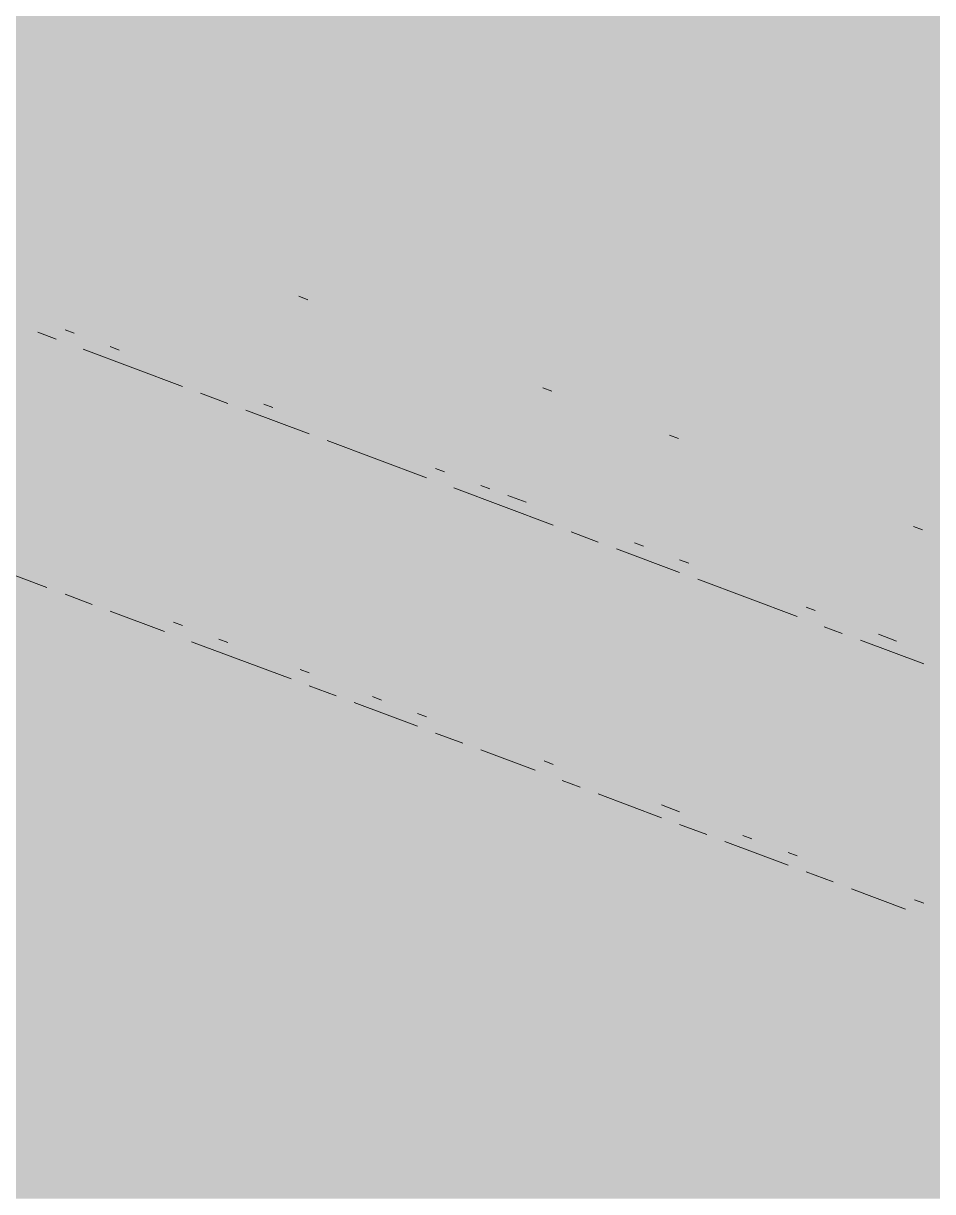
# Paper-space layout '03 3D Building and Roof' of a CAD drawing. Header units: millimetres. Extents: x 5 to 415, y 5 to 292.
# Drawn here: x 52.57 to 58.82, y 63.88 to 71.92 of the extents above; entities that cross this region are included whole.
import ezdxf

# ---------------------------------------------------------------- set-up
doc = ezdxf.new("R2010")
doc.units = ezdxf.units.MM
doc.layers.add('EXISTING', color=7, linetype='Continuous')
doc.layers.add('IMAGES', color=7, linetype='Continuous')

# ---------------------------------------------------------------- blocks, each defined once
blk = doc.blocks.new('SHEET_03')
at = {"layer": 'EXISTING', "color": 250, "lineweight": 9}
for p, q in [((54.526, 70.0147), (54.4638, 70.038)), ((52.8554, 69.8081), (52.9176, 69.7848)), ((52.7932, 69.744), (52.6689, 69.7906)), ((53.6637, 69.4179), (52.9797, 69.6741)), ((53.1663, 69.6917), (53.2285, 69.6684)), ((56.2048, 69.3858), (56.1426, 69.4091)), ((53.9746, 69.3015), (53.7881, 69.3713)), ((54.5342, 69.0918), (54.0989, 69.2549)), ((54.2233, 69.2957), (54.2855, 69.2724)), ((57.0753, 69.0597), (57.0131, 69.083)), ((55.3425, 68.789), (54.6585, 69.0453)), ((55.4047, 68.8532), (55.4669, 68.8299)), ((56.213, 68.463), (55.529, 68.7192)), ((55.7156, 68.7367), (55.7777, 68.7134)), ((55.9021, 68.6668), (56.0265, 68.6202)), ((58.7541, 68.4308), (58.6919, 68.4541)), ((56.5239, 68.3465), (56.3373, 68.4164)), ((57.0835, 68.1369), (56.6482, 68.2999)), ((56.7726, 68.3407), (56.8348, 68.3174)), ((52.731, 68.0338), (52.2958, 68.1968)), ((57.0835, 68.2243), (57.1457, 68.201)), ((57.8918, 67.8341), (57.2078, 68.0903)), ((53.0419, 67.9173), (52.8554, 67.9872)), ((53.5393, 67.731), (53.1663, 67.8707)), ((57.954, 67.8982), (58.0161, 67.8749)), ((53.6015, 67.7951), (53.6637, 67.7718)), ((58.2027, 67.7176), (58.0783, 67.7642)), ((58.4514, 67.7118), (58.5757, 67.6653)), ((54.4098, 67.4049), (53.7259, 67.6611)), ((53.9124, 67.6786), (53.9746, 67.6553)), ((58.7623, 67.508), (58.327, 67.671)), ((54.472, 67.469), (54.5342, 67.4457)), ((54.7207, 67.2884), (54.5342, 67.3583)), ((55.2803, 67.0788), (54.8451, 67.2418)), ((54.9694, 67.2827), (55.0316, 67.2594)), ((55.2803, 67.1662), (55.3425, 67.1429)), ((55.5912, 66.9623), (55.4047, 67.0322)), ((56.0886, 66.776), (55.7156, 66.9157)), ((56.1508, 66.8401), (56.213, 66.8168)), ((56.3995, 66.6595), (56.2752, 66.7061)), ((56.9591, 66.4499), (56.5239, 66.6129)), ((56.9591, 66.5373), (57.0835, 66.4907)), ((57.27, 66.3334), (57.0835, 66.4033)), ((57.8296, 66.1238), (57.3944, 66.2868)), ((57.5187, 66.3277), (57.5809, 66.3044)), ((57.8296, 66.2112), (57.8918, 66.1879)), ((58.1405, 66.0073), (57.954, 66.0772)), ((58.6379, 65.821), (58.2649, 65.9608)), ((58.7001, 65.8851), (58.7623, 65.8618))]:
    blk.add_line(p, q, dxfattribs=at)
at = {"layer": 'IMAGES', "color": 7}
for points in [[(50.9407, 71.8857), (55.7388, 71.8857), (50.9407, 72.0571), (55.7388, 72.0571)], [(55.7388, 71.8857), (56.0816, 71.8857), (55.7388, 72.0571), (56.0816, 72.0571)], [(56.0816, 71.8857), (56.2529, 71.8857), (56.0816, 72.0571), (56.2529, 72.0571)], [(56.2529, 71.8857), (56.4243, 71.8857), (56.2529, 72.0571), (56.4243, 72.0571)], [(56.4243, 71.8857), (56.5956, 71.8857), (56.4243, 72.0571), (56.5956, 72.0571)], [(56.5956, 71.8857), (56.767, 71.8857), (56.5956, 72.0571), (56.767, 72.0571)], [(56.767, 71.8857), (57.2811, 71.8857), (56.767, 72.0571), (57.2811, 72.0571)], [(57.2811, 71.8857), (65.6779, 71.8857), (57.2811, 72.0571), (65.6779, 72.0571)], [(50.5979, 71.7143), (55.2247, 71.7143), (50.5979, 71.8857), (55.2247, 71.8857)], [(55.2247, 71.7143), (55.3961, 71.7143), (55.2247, 71.8857), (55.3961, 71.8857)], [(55.3961, 71.7143), (55.5675, 71.7143), (55.3961, 71.8857), (55.5675, 71.8857)], [(55.5675, 71.7143), (55.7388, 71.7143), (55.5675, 71.8857), (55.7388, 71.8857)], [(55.7388, 71.7143), (56.0816, 71.7143), (55.7388, 71.8857), (56.0816, 71.8857)], [(56.0816, 71.7143), (56.4243, 71.7143), (56.0816, 71.8857), (56.4243, 71.8857)], [(56.4243, 71.7143), (56.5956, 71.7143), (56.4243, 71.8857), (56.5956, 71.8857)], [(56.5956, 71.7143), (56.767, 71.7143), (56.5956, 71.8857), (56.767, 71.8857)], [(56.767, 71.7143), (65.5065, 71.7143), (56.767, 71.8857), (65.5065, 71.8857)], [(50.9407, 71.5429), (54.882, 71.5429), (50.9407, 71.7143), (54.882, 71.7143)], [(54.882, 71.5429), (55.0534, 71.5429), (54.882, 71.7143), (55.0534, 71.7143)], [(55.0534, 71.5429), (55.2247, 71.5429), (55.0534, 71.7143), (55.2247, 71.7143)], [(55.2247, 71.5429), (55.3961, 71.5429), (55.2247, 71.7143), (55.3961, 71.7143)], [(55.3961, 71.5429), (55.5675, 71.5429), (55.3961, 71.7143), (55.5675, 71.7143)], [(55.5675, 71.5429), (55.7388, 71.5429), (55.5675, 71.7143), (55.7388, 71.7143)], [(55.7388, 71.5429), (55.9102, 71.5429), (55.7388, 71.7143), (55.9102, 71.7143)], [(55.9102, 71.5429), (56.0816, 71.5429), (55.9102, 71.7143), (56.0816, 71.7143)], [(56.0816, 71.5429), (56.5956, 71.5429), (56.0816, 71.7143), (56.5956, 71.7143)], [(56.5956, 71.5429), (65.3352, 71.5429), (56.5956, 71.7143), (65.3352, 71.7143)], [(51.4547, 71.3714), (54.3679, 71.3714), (51.4547, 71.5429), (54.3679, 71.5429)], [(54.3679, 71.3714), (54.5393, 71.3714), (54.3679, 71.5429), (54.5393, 71.5429)], [(54.5393, 71.3714), (54.7106, 71.3714), (54.5393, 71.5429), (54.7106, 71.5429)], [(54.7106, 71.3714), (54.882, 71.3714), (54.7106, 71.5429), (54.882, 71.5429)], [(54.882, 71.3714), (55.0534, 71.3714), (54.882, 71.5429), (55.0534, 71.5429)], [(55.0534, 71.3714), (55.2247, 71.3714), (55.0534, 71.5429), (55.2247, 71.5429)], [(55.2247, 71.3714), (55.3961, 71.3714), (55.2247, 71.5429), (55.3961, 71.5429)], [(55.3961, 71.3714), (55.5675, 71.3714), (55.3961, 71.5429), (55.5675, 71.5429)], [(55.5675, 71.3714), (55.7388, 71.3714), (55.5675, 71.5429), (55.7388, 71.5429)], [(55.7388, 71.3714), (55.9102, 71.3714), (55.7388, 71.5429), (55.9102, 71.5429)], [(55.9102, 71.3714), (65.3352, 71.3714), (55.9102, 71.5429), (65.3352, 71.5429)], [(51.7975, 71.2), (54.0252, 71.2), (51.7975, 71.3714), (54.0252, 71.3714)], [(54.0252, 71.2), (54.3679, 71.2), (54.0252, 71.3714), (54.3679, 71.3714)], [(54.3679, 71.2), (54.5393, 71.2), (54.3679, 71.3714), (54.5393, 71.3714)], [(54.5393, 71.2), (54.7106, 71.2), (54.5393, 71.3714), (54.7106, 71.3714)], [(54.7106, 71.2), (54.882, 71.2), (54.7106, 71.3714), (54.882, 71.3714)], [(54.882, 71.2), (55.0534, 71.2), (54.882, 71.3714), (55.0534, 71.3714)], [(55.0534, 71.2), (55.2247, 71.2), (55.0534, 71.3714), (55.2247, 71.3714)], [(55.2247, 71.2), (55.3961, 71.2), (55.2247, 71.3714), (55.3961, 71.3714)], [(55.3961, 71.2), (65.3352, 71.2), (55.3961, 71.3714), (65.3352, 71.3714)], [(52.3116, 71.0286), (53.5111, 71.0286), (52.3116, 71.2), (53.5111, 71.2)], [(53.5111, 71.0286), (53.6825, 71.0286), (53.5111, 71.2), (53.6825, 71.2)], [(53.6825, 71.0286), (53.8538, 71.0286), (53.6825, 71.2), (53.8538, 71.2)], [(53.8538, 71.0286), (54.0252, 71.0286), (53.8538, 71.2), (54.0252, 71.2)], [(54.0252, 71.0286), (54.3679, 71.0286), (54.0252, 71.2), (54.3679, 71.2)], [(54.3679, 71.0286), (54.5393, 71.0286), (54.3679, 71.2), (54.5393, 71.2)], [(54.5393, 71.0286), (55.0534, 71.0286), (54.5393, 71.2), (55.0534, 71.2)], [(55.0534, 71.0286), (65.1638, 71.0286), (55.0534, 71.2), (65.1638, 71.2)], [(52.3116, 70.8571), (52.6543, 70.8571), (52.3116, 71.0286), (52.6543, 71.0286)], [(52.6543, 70.8571), (52.8257, 70.8571), (52.6543, 71.0286), (52.8257, 71.0286)], [(52.8257, 70.8571), (52.997, 70.8571), (52.8257, 71.0286), (52.997, 71.0286)], [(52.997, 70.8571), (53.1684, 70.8571), (52.997, 71.0286), (53.1684, 71.0286)], [(53.1684, 70.8571), (53.5111, 70.8571), (53.1684, 71.0286), (53.5111, 71.0286)], [(53.5111, 70.8571), (53.6825, 70.8571), (53.5111, 71.0286), (53.6825, 71.0286)], [(53.6825, 70.8571), (54.0252, 70.8571), (53.6825, 71.0286), (54.0252, 71.0286)], [(54.0252, 70.8571), (54.5393, 70.8571), (54.0252, 71.0286), (54.5393, 71.0286)], [(54.5393, 70.8571), (64.8211, 70.8571), (54.5393, 71.0286), (64.8211, 71.0286)], [(52.4829, 70.6857), (52.6543, 70.6857), (52.4829, 70.8571), (52.6543, 70.8571)], [(52.6543, 70.6857), (52.997, 70.6857), (52.6543, 70.8571), (52.997, 70.8571)], [(52.997, 70.6857), (53.1684, 70.6857), (52.997, 70.8571), (53.1684, 70.8571)], [(53.1684, 70.6857), (53.3397, 70.6857), (53.1684, 70.8571), (53.3397, 70.8571)], [(53.3397, 70.6857), (53.5111, 70.6857), (53.3397, 70.8571), (53.5111, 70.8571)], [(53.5111, 70.6857), (53.6825, 70.6857), (53.5111, 70.8571), (53.6825, 70.8571)], [(53.6825, 70.6857), (54.0252, 70.6857), (53.6825, 70.8571), (54.0252, 70.8571)], [(54.0252, 70.6857), (64.6497, 70.6857), (54.0252, 70.8571), (64.6497, 70.8571)], [(52.4829, 70.5143), (52.6543, 70.5143), (52.4829, 70.6857), (52.6543, 70.6857)], [(52.6543, 70.5143), (52.8257, 70.5143), (52.6543, 70.6857), (52.8257, 70.6857)], [(52.8257, 70.5143), (53.3397, 70.5143), (52.8257, 70.6857), (53.3397, 70.6857)], [(53.3397, 70.5143), (53.5111, 70.5143), (53.3397, 70.6857), (53.5111, 70.6857)], [(53.5111, 70.5143), (53.8538, 70.5143), (53.5111, 70.6857), (53.8538, 70.6857)], [(53.8538, 70.5143), (64.4783, 70.5143), (53.8538, 70.6857), (64.4783, 70.6857)], [(51.9688, 70.3429), (52.6543, 70.3429), (51.9688, 70.5143), (52.6543, 70.5143)], [(52.6543, 70.3429), (52.8257, 70.3429), (52.6543, 70.5143), (52.8257, 70.5143)], [(52.8257, 70.3429), (52.997, 70.3429), (52.8257, 70.5143), (52.997, 70.5143)], [(52.997, 70.3429), (53.5111, 70.3429), (52.997, 70.5143), (53.5111, 70.5143)], [(53.5111, 70.3429), (53.6825, 70.3429), (53.5111, 70.5143), (53.6825, 70.5143)], [(53.6825, 70.3429), (53.8538, 70.3429), (53.6825, 70.5143), (53.8538, 70.5143)], [(53.8538, 70.3429), (64.6497, 70.3429), (53.8538, 70.5143), (64.6497, 70.5143)], [(52.4829, 70.1714), (53.3397, 70.1714), (52.4829, 70.3429), (53.3397, 70.3429)], [(53.3397, 70.1714), (53.5111, 70.1714), (53.3397, 70.3429), (53.5111, 70.3429)], [(53.5111, 70.1714), (53.6825, 70.1714), (53.5111, 70.3429), (53.6825, 70.3429)], [(53.6825, 70.1714), (53.8538, 70.1714), (53.6825, 70.3429), (53.8538, 70.3429)], [(53.8538, 70.1714), (54.0252, 70.1714), (53.8538, 70.3429), (54.0252, 70.3429)], [(54.0252, 70.1714), (54.1966, 70.1714), (54.0252, 70.3429), (54.1966, 70.3429)], [(54.1966, 70.1714), (54.5393, 70.1714), (54.1966, 70.3429), (54.5393, 70.3429)], [(54.5393, 70.1714), (54.7106, 70.1714), (54.5393, 70.3429), (54.7106, 70.3429)], [(54.7106, 70.1714), (64.4783, 70.1714), (54.7106, 70.3429), (64.4783, 70.3429)], [(52.4829, 70), (52.6543, 70), (52.4829, 70.1714), (52.6543, 70.1714)], [(52.6543, 70), (52.997, 70), (52.6543, 70.1714), (52.997, 70.1714)], [(52.997, 70), (53.6825, 70), (52.997, 70.1714), (53.6825, 70.1714)], [(53.6825, 70), (53.8538, 70), (53.6825, 70.1714), (53.8538, 70.1714)], [(53.8538, 70), (54.1966, 70), (53.8538, 70.1714), (54.1966, 70.1714)], [(54.1966, 70), (54.3679, 70), (54.1966, 70.1714), (54.3679, 70.1714)], [(54.3679, 70), (54.7106, 70), (54.3679, 70.1714), (54.7106, 70.1714)], [(54.7106, 70), (54.882, 70), (54.7106, 70.1714), (54.882, 70.1714)], [(54.882, 70), (55.0534, 70), (54.882, 70.1714), (55.0534, 70.1714)], [(55.0534, 70), (55.2247, 70), (55.0534, 70.1714), (55.2247, 70.1714)], [(55.2247, 70), (64.4783, 70), (55.2247, 70.1714), (64.4783, 70.1714)], [(52.4829, 69.8286), (52.6543, 69.8286), (52.4829, 70), (52.6543, 70)], [(52.6543, 69.8286), (52.997, 69.8286), (52.6543, 70), (52.997, 70)], [(52.997, 69.8286), (54.1966, 69.8286), (52.997, 70), (54.1966, 70)], [(54.1966, 69.8286), (54.3679, 69.8286), (54.1966, 70), (54.3679, 70)], [(54.3679, 69.8286), (54.7106, 69.8286), (54.3679, 70), (54.7106, 70)], [(54.7106, 69.8286), (55.2247, 69.8286), (54.7106, 70), (55.2247, 70)], [(55.2247, 69.8286), (55.3961, 69.8286), (55.2247, 70), (55.3961, 70)], [(55.3961, 69.8286), (55.5675, 69.8286), (55.3961, 70), (55.5675, 70)], [(55.5675, 69.8286), (64.4783, 69.8286), (55.5675, 70), (64.4783, 70)], [(52.4829, 69.6571), (52.6543, 69.6571), (52.4829, 69.8286), (52.6543, 69.8286)], [(52.6543, 69.6571), (52.997, 69.6571), (52.6543, 69.8286), (52.997, 69.8286)], [(52.997, 69.6571), (53.1684, 69.6571), (52.997, 69.8286), (53.1684, 69.8286)], [(53.1684, 69.6571), (53.3397, 69.6571), (53.1684, 69.8286), (53.3397, 69.8286)], [(53.3397, 69.6571), (53.5111, 69.6571), (53.3397, 69.8286), (53.5111, 69.8286)], [(53.5111, 69.6571), (54.5393, 69.6571), (53.5111, 69.8286), (54.5393, 69.8286)], [(54.5393, 69.6571), (54.7106, 69.6571), (54.5393, 69.8286), (54.7106, 69.8286)], [(54.7106, 69.6571), (54.882, 69.6571), (54.7106, 69.8286), (54.882, 69.8286)], [(54.882, 69.6571), (55.0534, 69.6571), (54.882, 69.8286), (55.0534, 69.8286)], [(55.0534, 69.6571), (55.2247, 69.6571), (55.0534, 69.8286), (55.2247, 69.8286)], [(55.2247, 69.6571), (55.5675, 69.6571), (55.2247, 69.8286), (55.5675, 69.8286)], [(55.5675, 69.6571), (55.7388, 69.6571), (55.5675, 69.8286), (55.7388, 69.8286)], [(55.7388, 69.6571), (55.9102, 69.6571), (55.7388, 69.8286), (55.9102, 69.8286)], [(55.9102, 69.6571), (64.4783, 69.6571), (55.9102, 69.8286), (64.4783, 69.8286)], [(52.3116, 69.4857), (52.6543, 69.4857), (52.3116, 69.6571), (52.6543, 69.6571)], [(52.6543, 69.4857), (52.997, 69.4857), (52.6543, 69.6571), (52.997, 69.6571)], [(52.997, 69.4857), (53.1684, 69.4857), (52.997, 69.6571), (53.1684, 69.6571)], [(53.1684, 69.4857), (53.3397, 69.4857), (53.1684, 69.6571), (53.3397, 69.6571)], [(53.3397, 69.4857), (53.5111, 69.4857), (53.3397, 69.6571), (53.5111, 69.6571)], [(53.5111, 69.4857), (53.6825, 69.4857), (53.5111, 69.6571), (53.6825, 69.6571)], [(53.6825, 69.4857), (53.8538, 69.4857), (53.6825, 69.6571), (53.8538, 69.6571)], [(53.8538, 69.4857), (54.0252, 69.4857), (53.8538, 69.6571), (54.0252, 69.6571)], [(54.0252, 69.4857), (54.3679, 69.4857), (54.0252, 69.6571), (54.3679, 69.6571)], [(54.3679, 69.4857), (55.0534, 69.4857), (54.3679, 69.6571), (55.0534, 69.6571)], [(55.0534, 69.4857), (55.2247, 69.4857), (55.0534, 69.6571), (55.2247, 69.6571)], [(55.2247, 69.4857), (55.3961, 69.4857), (55.2247, 69.6571), (55.3961, 69.6571)], [(55.3961, 69.4857), (55.5675, 69.4857), (55.3961, 69.6571), (55.5675, 69.6571)], [(55.5675, 69.4857), (55.9102, 69.4857), (55.5675, 69.6571), (55.9102, 69.6571)], [(55.9102, 69.4857), (56.0816, 69.4857), (55.9102, 69.6571), (56.0816, 69.6571)], [(56.0816, 69.4857), (56.2529, 69.4857), (56.0816, 69.6571), (56.2529, 69.6571)], [(56.2529, 69.4857), (56.4243, 69.4857), (56.2529, 69.6571), (56.4243, 69.6571)], [(56.4243, 69.4857), (64.4783, 69.4857), (56.4243, 69.6571), (64.4783, 69.6571)], [(50.9407, 69.3143), (52.6543, 69.3143), (50.9407, 69.4857), (52.6543, 69.4857)], [(52.6543, 69.3143), (52.997, 69.3143), (52.6543, 69.4857), (52.997, 69.4857)], [(52.997, 69.3143), (53.1684, 69.3143), (52.997, 69.4857), (53.1684, 69.4857)], [(53.1684, 69.3143), (53.3397, 69.3143), (53.1684, 69.4857), (53.3397, 69.4857)], [(53.3397, 69.3143), (53.5111, 69.3143), (53.3397, 69.4857), (53.5111, 69.4857)], [(53.5111, 69.3143), (53.6825, 69.3143), (53.5111, 69.4857), (53.6825, 69.4857)], [(53.6825, 69.3143), (53.8538, 69.3143), (53.6825, 69.4857), (53.8538, 69.4857)], [(53.8538, 69.3143), (54.0252, 69.3143), (53.8538, 69.4857), (54.0252, 69.4857)], [(54.0252, 69.3143), (54.3679, 69.3143), (54.0252, 69.4857), (54.3679, 69.4857)], [(54.3679, 69.3143), (54.7106, 69.3143), (54.3679, 69.4857), (54.7106, 69.4857)], [(54.7106, 69.3143), (55.5675, 69.3143), (54.7106, 69.4857), (55.5675, 69.4857)], [(55.5675, 69.3143), (55.9102, 69.3143), (55.5675, 69.4857), (55.9102, 69.4857)], [(55.9102, 69.3143), (56.0816, 69.3143), (55.9102, 69.4857), (56.0816, 69.4857)], [(56.0816, 69.3143), (56.4243, 69.3143), (56.0816, 69.4857), (56.4243, 69.4857)], [(56.4243, 69.3143), (56.5956, 69.3143), (56.4243, 69.4857), (56.5956, 69.4857)], [(56.5956, 69.3143), (56.767, 69.3143), (56.5956, 69.4857), (56.767, 69.4857)], [(56.767, 69.3143), (64.4783, 69.3143), (56.767, 69.4857), (64.4783, 69.4857)], [(50.9407, 69.1429), (53.1684, 69.1429), (50.9407, 69.3143), (53.1684, 69.3143)], [(53.1684, 69.1429), (53.5111, 69.1429), (53.1684, 69.3143), (53.5111, 69.3143)], [(53.5111, 69.1429), (53.6825, 69.1429), (53.5111, 69.3143), (53.6825, 69.3143)], [(53.6825, 69.1429), (53.8538, 69.1429), (53.6825, 69.3143), (53.8538, 69.3143)], [(53.8538, 69.1429), (54.0252, 69.1429), (53.8538, 69.3143), (54.0252, 69.3143)], [(54.0252, 69.1429), (54.1966, 69.1429), (54.0252, 69.3143), (54.1966, 69.3143)], [(54.1966, 69.1429), (54.3679, 69.1429), (54.1966, 69.3143), (54.3679, 69.3143)], [(54.3679, 68.9714), (54.5393, 68.9714), (54.3679, 69.3143), (54.5393, 69.3143)], [(54.5393, 69.1429), (54.7106, 69.1429), (54.5393, 69.3143), (54.7106, 69.3143)], [(54.7106, 69.1429), (54.882, 69.1429), (54.7106, 69.3143), (54.882, 69.3143)], [(54.882, 69.1429), (55.0534, 69.1429), (54.882, 69.3143), (55.0534, 69.3143)], [(55.0534, 69.1429), (56.4243, 69.1429), (55.0534, 69.3143), (56.4243, 69.3143)], [(56.4243, 69.1429), (56.767, 69.1429), (56.4243, 69.3143), (56.767, 69.3143)], [(56.767, 69.1429), (56.9384, 69.1429), (56.767, 69.3143), (56.9384, 69.3143)], [(56.9384, 69.1429), (57.2811, 69.1429), (56.9384, 69.3143), (57.2811, 69.3143)], [(57.2811, 69.1429), (57.6238, 69.1429), (57.2811, 69.3143), (57.6238, 69.3143)], [(57.6238, 69.1429), (64.4783, 69.1429), (57.6238, 69.3143), (64.4783, 69.3143)], [(51.4547, 68.9714), (53.6825, 68.9714), (51.4547, 69.1429), (53.6825, 69.1429)], [(53.6825, 68.9714), (54.0252, 68.9714), (53.6825, 69.1429), (54.0252, 69.1429)], [(54.0252, 68.9714), (54.1966, 68.9714), (54.0252, 69.1429), (54.1966, 69.1429)], [(54.1966, 68.9714), (54.3679, 68.9714), (54.1966, 69.1429), (54.3679, 69.1429)], [(54.5393, 68.9714), (54.7106, 68.9714), (54.5393, 69.1429), (54.7106, 69.1429)], [(54.7106, 68.8), (54.882, 68.8), (54.7106, 69.1429), (54.882, 69.1429)], [(54.882, 68.9714), (55.0534, 68.9714), (54.882, 69.1429), (55.0534, 69.1429)], [(55.0534, 68.9714), (55.2247, 68.9714), (55.0534, 69.1429), (55.2247, 69.1429)], [(55.2247, 68.9714), (55.5675, 68.9714), (55.2247, 69.1429), (55.5675, 69.1429)], [(55.5675, 68.9714), (56.5956, 68.9714), (55.5675, 69.1429), (56.5956, 69.1429)], [(56.5956, 68.9714), (56.767, 68.9714), (56.5956, 69.1429), (56.767, 69.1429)], [(56.767, 68.9714), (56.9384, 68.9714), (56.767, 69.1429), (56.9384, 69.1429)], [(56.9384, 68.9714), (57.6238, 68.9714), (56.9384, 69.1429), (57.6238, 69.1429)], [(57.6238, 68.9714), (57.7952, 68.9714), (57.6238, 69.1429), (57.7952, 69.1429)], [(57.7952, 68.9714), (57.9665, 68.9714), (57.7952, 69.1429), (57.9665, 69.1429)], [(57.9665, 68.9714), (64.4783, 68.9714), (57.9665, 69.1429), (64.4783, 69.1429)], [(51.9688, 68.8), (54.0252, 68.8), (51.9688, 68.9714), (54.0252, 68.9714)], [(54.0252, 68.8), (54.1966, 68.8), (54.0252, 68.9714), (54.1966, 68.9714)], [(54.1966, 68.8), (54.5393, 68.8), (54.1966, 68.9714), (54.5393, 68.9714)], [(54.5393, 68.8), (54.7106, 68.8), (54.5393, 68.9714), (54.7106, 68.9714)], [(54.882, 68.8), (55.0534, 68.8), (54.882, 68.9714), (55.0534, 68.9714)], [(55.0534, 68.8), (55.2247, 68.8), (55.0534, 68.9714), (55.2247, 68.9714)], [(55.2247, 68.8), (55.5675, 68.8), (55.2247, 68.9714), (55.5675, 68.9714)], [(55.5675, 68.8), (55.7388, 68.8), (55.5675, 68.9714), (55.7388, 68.9714)], [(55.7388, 68.8), (55.9102, 68.8), (55.7388, 68.9714), (55.9102, 68.9714)], [(55.9102, 68.8), (56.0816, 68.8), (55.9102, 68.9714), (56.0816, 68.9714)], [(56.0816, 68.8), (57.1097, 68.8), (56.0816, 68.9714), (57.1097, 68.9714)], [(57.1097, 68.8), (57.2811, 68.8), (57.1097, 68.9714), (57.2811, 68.9714)], [(57.2811, 68.8), (57.4525, 68.8), (57.2811, 68.9714), (57.4525, 68.9714)], [(57.4525, 68.8), (57.6238, 68.8), (57.4525, 68.9714), (57.6238, 68.9714)], [(57.6238, 68.8), (57.7952, 68.8), (57.6238, 68.9714), (57.7952, 68.9714)], [(57.7952, 68.6286), (57.9665, 68.6286), (57.7952, 68.9714), (57.9665, 68.9714)], [(57.9665, 68.6286), (58.1379, 68.6286), (57.9665, 68.9714), (58.1379, 68.9714)], [(58.1379, 68.8), (58.4806, 68.8), (58.1379, 68.9714), (58.4806, 68.9714)], [(58.4806, 68.8), (64.4783, 68.8), (58.4806, 68.9714), (64.4783, 68.9714)], [(52.4829, 68.6286), (54.7106, 68.6286), (52.4829, 68.8), (54.7106, 68.8)], [(54.7106, 68.6286), (54.882, 68.6286), (54.7106, 68.8), (54.882, 68.8)], [(54.882, 68.6286), (55.0534, 68.6286), (54.882, 68.8), (55.0534, 68.8)], [(55.0534, 68.6286), (55.2247, 68.6286), (55.0534, 68.8), (55.2247, 68.8)], [(55.2247, 68.6286), (55.7388, 68.6286), (55.2247, 68.8), (55.7388, 68.8)], [(55.7388, 68.6286), (56.0816, 68.6286), (55.7388, 68.8), (56.0816, 68.8)], [(56.0816, 68.6286), (56.2529, 68.6286), (56.0816, 68.8), (56.2529, 68.8)], [(56.2529, 68.6286), (56.4243, 68.6286), (56.2529, 68.8), (56.4243, 68.8)], [(56.4243, 68.6286), (57.2811, 68.6286), (56.4243, 68.8), (57.2811, 68.8)], [(57.2811, 68.6286), (57.6238, 68.6286), (57.2811, 68.8), (57.6238, 68.8)], [(57.6238, 68.6286), (57.7952, 68.6286), (57.6238, 68.8), (57.7952, 68.8)], [(58.1379, 68.6286), (58.4806, 68.6286), (58.1379, 68.8), (58.4806, 68.8)], [(58.4806, 68.6286), (58.652, 68.6286), (58.4806, 68.8), (58.652, 68.8)], [(58.652, 68.6286), (58.8234, 68.6286), (58.652, 68.8), (58.8234, 68.8)], [(58.8234, 68.6286), (64.4783, 68.6286), (58.8234, 68.8), (64.4783, 68.8)], [(52.3116, 68.4571), (52.6543, 68.4571), (52.3116, 68.6286), (52.6543, 68.6286)], [(52.6543, 68.4571), (52.997, 68.4571), (52.6543, 68.6286), (52.997, 68.6286)], [(52.997, 68.4571), (53.1684, 68.4571), (52.997, 68.6286), (53.1684, 68.6286)], [(53.1684, 68.4571), (53.3397, 68.4571), (53.1684, 68.6286), (53.3397, 68.6286)], [(53.3397, 68.4571), (54.882, 68.4571), (53.3397, 68.6286), (54.882, 68.6286)], [(54.882, 68.4571), (55.2247, 68.4571), (54.882, 68.6286), (55.2247, 68.6286)], [(55.2247, 68.4571), (55.3961, 68.4571), (55.2247, 68.6286), (55.3961, 68.6286)], [(55.3961, 68.4571), (55.5675, 68.4571), (55.3961, 68.6286), (55.5675, 68.6286)], [(55.5675, 68.4571), (55.7388, 68.4571), (55.5675, 68.6286), (55.7388, 68.6286)], [(55.7388, 68.4571), (56.0816, 68.4571), (55.7388, 68.6286), (56.0816, 68.6286)], [(56.0816, 68.4571), (56.2529, 68.4571), (56.0816, 68.6286), (56.2529, 68.6286)], [(56.2529, 68.4571), (56.4243, 68.4571), (56.2529, 68.6286), (56.4243, 68.6286)], [(56.4243, 68.4571), (56.9384, 68.4571), (56.4243, 68.6286), (56.9384, 68.6286)], [(56.9384, 68.4571), (57.7952, 68.4571), (56.9384, 68.6286), (57.7952, 68.6286)], [(57.7952, 68.4571), (58.1379, 68.4571), (57.7952, 68.6286), (58.1379, 68.6286)], [(58.1379, 68.4571), (58.3093, 68.4571), (58.1379, 68.6286), (58.3093, 68.6286)], [(58.3093, 68.4571), (58.4806, 68.4571), (58.3093, 68.6286), (58.4806, 68.6286)], [(58.4806, 68.4571), (58.652, 68.4571), (58.4806, 68.6286), (58.652, 68.6286)], [(58.652, 68.4571), (58.9947, 68.4571), (58.652, 68.6286), (58.9947, 68.6286)], [(52.3116, 68.2857), (52.8257, 68.2857), (52.3116, 68.4571), (52.8257, 68.4571)], [(52.8257, 68.2857), (52.997, 68.2857), (52.8257, 68.4571), (52.997, 68.4571)], [(52.997, 68.2857), (53.1684, 68.2857), (52.997, 68.4571), (53.1684, 68.4571)], [(53.1684, 68.2857), (53.3397, 68.2857), (53.1684, 68.4571), (53.3397, 68.4571)], [(53.3397, 68.1143), (53.5111, 68.1143), (53.3397, 68.4571), (53.5111, 68.4571)], [(53.5111, 68.2857), (53.6825, 68.2857), (53.5111, 68.4571), (53.6825, 68.4571)], [(53.6825, 68.2857), (55.5675, 68.2857), (53.6825, 68.4571), (55.5675, 68.4571)], [(55.5675, 68.2857), (55.7388, 68.2857), (55.5675, 68.4571), (55.7388, 68.4571)], [(55.7388, 68.2857), (55.9102, 68.2857), (55.7388, 68.4571), (55.9102, 68.4571)], [(55.9102, 68.2857), (56.0816, 68.2857), (55.9102, 68.4571), (56.0816, 68.4571)], [(56.0816, 68.2857), (56.2529, 68.2857), (56.0816, 68.4571), (56.2529, 68.4571)], [(56.2529, 68.2857), (56.4243, 68.2857), (56.2529, 68.4571), (56.4243, 68.4571)], [(56.4243, 68.2857), (56.9384, 68.2857), (56.4243, 68.4571), (56.9384, 68.4571)], [(56.9384, 68.2857), (57.1097, 68.2857), (56.9384, 68.4571), (57.1097, 68.4571)], [(57.1097, 68.2857), (57.2811, 68.2857), (57.1097, 68.4571), (57.2811, 68.4571)], [(57.2811, 68.2857), (57.4525, 68.2857), (57.2811, 68.4571), (57.4525, 68.4571)], [(57.4525, 68.2857), (58.1379, 68.2857), (57.4525, 68.4571), (58.1379, 68.4571)], [(58.1379, 68.2857), (58.652, 68.2857), (58.1379, 68.4571), (58.652, 68.4571)], [(58.652, 68.2857), (58.8234, 68.2857), (58.652, 68.4571), (58.8234, 68.4571)], [(58.8234, 68.2857), (59.1661, 68.2857), (58.8234, 68.4571), (59.1661, 68.4571)], [(52.4829, 67.9429), (52.6543, 67.9429), (52.4829, 68.2857), (52.6543, 68.2857)], [(52.6543, 68.1143), (52.8257, 68.1143), (52.6543, 68.2857), (52.8257, 68.2857)], [(52.8257, 68.1143), (52.997, 68.1143), (52.8257, 68.2857), (52.997, 68.2857)], [(52.997, 68.1143), (53.1684, 68.1143), (52.997, 68.2857), (53.1684, 68.2857)], [(53.1684, 68.1143), (53.3397, 68.1143), (53.1684, 68.2857), (53.3397, 68.2857)], [(53.5111, 68.1143), (53.6825, 68.1143), (53.5111, 68.2857), (53.6825, 68.2857)], [(53.6825, 68.1143), (53.8538, 68.1143), (53.6825, 68.2857), (53.8538, 68.2857)], [(53.8538, 68.1143), (56.0816, 68.1143), (53.8538, 68.2857), (56.0816, 68.2857)], [(56.0816, 68.1143), (56.2529, 68.1143), (56.0816, 68.2857), (56.2529, 68.2857)], [(56.2529, 68.1143), (56.4243, 68.1143), (56.2529, 68.2857), (56.4243, 68.2857)], [(56.4243, 68.1143), (56.5956, 68.1143), (56.4243, 68.2857), (56.5956, 68.2857)], [(56.5956, 68.1143), (56.767, 68.1143), (56.5956, 68.2857), (56.767, 68.2857)], [(56.767, 68.1143), (57.1097, 68.1143), (56.767, 68.2857), (57.1097, 68.2857)], [(57.1097, 67.9429), (57.2811, 67.9429), (57.1097, 68.2857), (57.2811, 68.2857)], [(57.2811, 68.1143), (57.4525, 68.1143), (57.2811, 68.2857), (57.4525, 68.2857)], [(57.4525, 68.1143), (57.6238, 68.1143), (57.4525, 68.2857), (57.6238, 68.2857)], [(57.6238, 68.1143), (57.7952, 68.1143), (57.6238, 68.2857), (57.7952, 68.2857)], [(57.7952, 68.1143), (58.652, 68.1143), (57.7952, 68.2857), (58.652, 68.2857)], [(58.652, 68.1143), (58.9947, 68.1143), (58.652, 68.2857), (58.9947, 68.2857)], [(52.6543, 67.9429), (52.8257, 67.9429), (52.6543, 68.1143), (52.8257, 68.1143)], [(52.8257, 67.9429), (52.997, 67.9429), (52.8257, 68.1143), (52.997, 68.1143)], [(52.997, 67.9429), (53.1684, 67.9429), (52.997, 68.1143), (53.1684, 68.1143)], [(53.1684, 67.9429), (53.5111, 67.9429), (53.1684, 68.1143), (53.5111, 68.1143)], [(53.5111, 67.9429), (54.1966, 67.9429), (53.5111, 68.1143), (54.1966, 68.1143)], [(54.1966, 67.9429), (56.2529, 67.9429), (54.1966, 68.1143), (56.2529, 68.1143)], [(56.2529, 67.9429), (56.5956, 67.9429), (56.2529, 68.1143), (56.5956, 68.1143)], [(56.5956, 67.9429), (56.767, 67.9429), (56.5956, 68.1143), (56.767, 68.1143)], [(56.767, 67.9429), (56.9384, 67.9429), (56.767, 68.1143), (56.9384, 68.1143)], [(56.9384, 67.9429), (57.1097, 67.9429), (56.9384, 68.1143), (57.1097, 68.1143)], [(57.2811, 67.9429), (57.4525, 67.9429), (57.2811, 68.1143), (57.4525, 68.1143)], [(57.4525, 67.7714), (57.6238, 67.7714), (57.4525, 68.1143), (57.6238, 68.1143)], [(57.6238, 67.9429), (57.7952, 67.9429), (57.6238, 68.1143), (57.7952, 68.1143)], [(57.7952, 67.9429), (58.1379, 67.9429), (57.7952, 68.1143), (58.1379, 68.1143)], [(58.1379, 67.9429), (58.3093, 67.9429), (58.1379, 68.1143), (58.3093, 68.1143)], [(58.3093, 67.9429), (59.3375, 67.9429), (58.3093, 68.1143), (59.3375, 68.1143)], [(52.4829, 67.7714), (52.6543, 67.7714), (52.4829, 67.9429), (52.6543, 67.9429)], [(52.6543, 67.7714), (52.8257, 67.7714), (52.6543, 67.9429), (52.8257, 67.9429)], [(52.8257, 67.7714), (52.997, 67.7714), (52.8257, 67.9429), (52.997, 67.9429)], [(52.997, 67.7714), (53.1684, 67.7714), (52.997, 67.9429), (53.1684, 67.9429)], [(53.1684, 67.7714), (53.3397, 67.7714), (53.1684, 67.9429), (53.3397, 67.9429)], [(53.3397, 67.7714), (53.5111, 67.7714), (53.3397, 67.9429), (53.5111, 67.9429)], [(53.5111, 67.7714), (53.8538, 67.7714), (53.5111, 67.9429), (53.8538, 67.9429)], [(53.8538, 67.7714), (54.0252, 67.7714), (53.8538, 67.9429), (54.0252, 67.9429)], [(54.0252, 67.7714), (54.1966, 67.7714), (54.0252, 67.9429), (54.1966, 67.9429)], [(54.1966, 67.7714), (54.3679, 67.7714), (54.1966, 67.9429), (54.3679, 67.9429)], [(54.3679, 67.7714), (54.7106, 67.7714), (54.3679, 67.9429), (54.7106, 67.9429)], [(54.7106, 67.7714), (56.9384, 67.7714), (54.7106, 67.9429), (56.9384, 67.9429)], [(56.9384, 67.7714), (57.2811, 67.7714), (56.9384, 67.9429), (57.2811, 67.9429)], [(57.2811, 67.7714), (57.4525, 67.7714), (57.2811, 67.9429), (57.4525, 67.9429)], [(57.6238, 67.7714), (58.1379, 67.7714), (57.6238, 67.9429), (58.1379, 67.9429)], [(58.1379, 67.7714), (58.3093, 67.7714), (58.1379, 67.9429), (58.3093, 67.9429)], [(58.3093, 67.7714), (58.4806, 67.7714), (58.3093, 67.9429), (58.4806, 67.9429)], [(58.4806, 67.7714), (58.652, 67.7714), (58.4806, 67.9429), (58.652, 67.9429)], [(58.652, 67.7714), (59.5088, 67.7714), (58.652, 67.9429), (59.5088, 67.9429)], [(45.9711, 67.6), (52.8257, 67.6), (45.9711, 67.7714), (52.8257, 67.7714)], [(52.8257, 67.6), (52.997, 67.6), (52.8257, 67.7714), (52.997, 67.7714)], [(52.997, 67.6), (53.1684, 67.6), (52.997, 67.7714), (53.1684, 67.7714)], [(53.1684, 67.6), (53.3397, 67.6), (53.1684, 67.7714), (53.3397, 67.7714)], [(53.3397, 67.6), (53.5111, 67.6), (53.3397, 67.7714), (53.5111, 67.7714)], [(53.5111, 67.6), (53.8538, 67.6), (53.5111, 67.7714), (53.8538, 67.7714)], [(53.8538, 67.6), (54.0252, 67.6), (53.8538, 67.7714), (54.0252, 67.7714)], [(54.0252, 67.6), (54.1966, 67.6), (54.0252, 67.7714), (54.1966, 67.7714)], [(54.1966, 67.6), (54.3679, 67.6), (54.1966, 67.7714), (54.3679, 67.7714)], [(54.3679, 67.6), (54.5393, 67.6), (54.3679, 67.7714), (54.5393, 67.7714)], [(54.5393, 67.6), (54.7106, 67.6), (54.5393, 67.7714), (54.7106, 67.7714)], [(54.7106, 67.6), (54.882, 67.6), (54.7106, 67.7714), (54.882, 67.7714)], [(54.882, 67.6), (55.0534, 67.6), (54.882, 67.7714), (55.0534, 67.7714)], [(55.0534, 67.6), (55.2247, 67.6), (55.0534, 67.7714), (55.2247, 67.7714)], [(55.2247, 67.6), (57.2811, 67.6), (55.2247, 67.7714), (57.2811, 67.7714)], [(57.2811, 67.6), (57.4525, 67.6), (57.2811, 67.7714), (57.4525, 67.7714)], [(57.4525, 67.6), (57.6238, 67.6), (57.4525, 67.7714), (57.6238, 67.7714)], [(57.6238, 67.6), (57.7952, 67.6), (57.6238, 67.7714), (57.7952, 67.7714)], [(57.7952, 67.6), (57.9665, 67.6), (57.7952, 67.7714), (57.9665, 67.7714)], [(57.9665, 67.6), (58.1379, 67.6), (57.9665, 67.7714), (58.1379, 67.7714)], [(58.1379, 67.6), (58.3093, 67.6), (58.1379, 67.7714), (58.3093, 67.7714)], [(58.3093, 67.6), (58.4806, 67.6), (58.3093, 67.7714), (58.4806, 67.7714)], [(58.4806, 67.6), (58.652, 67.6), (58.4806, 67.7714), (58.652, 67.7714)], [(58.652, 67.6), (58.8234, 67.6), (58.652, 67.7714), (58.8234, 67.7714)], [(58.8234, 67.6), (58.9947, 67.6), (58.8234, 67.7714), (58.9947, 67.7714)], [(45.457, 67.4286), (52.997, 67.4286), (45.457, 67.6), (52.997, 67.6)], [(52.997, 67.4286), (53.1684, 67.4286), (52.997, 67.6), (53.1684, 67.6)], [(53.1684, 67.4286), (53.5111, 67.4286), (53.1684, 67.6), (53.5111, 67.6)], [(53.5111, 67.4286), (53.6825, 67.4286), (53.5111, 67.6), (53.6825, 67.6)], [(53.6825, 67.4286), (53.8538, 67.4286), (53.6825, 67.6), (53.8538, 67.6)], [(53.8538, 67.4286), (54.0252, 67.4286), (53.8538, 67.6), (54.0252, 67.6)], [(54.0252, 67.4286), (54.1966, 67.4286), (54.0252, 67.6), (54.1966, 67.6)], [(54.1966, 67.4286), (54.3679, 67.4286), (54.1966, 67.6), (54.3679, 67.6)], [(54.3679, 67.4286), (54.5393, 67.4286), (54.3679, 67.6), (54.5393, 67.6)], [(54.5393, 67.4286), (54.7106, 67.4286), (54.5393, 67.6), (54.7106, 67.6)], [(54.7106, 67.4286), (54.882, 67.4286), (54.7106, 67.6), (54.882, 67.6)], [(54.882, 67.4286), (55.0534, 67.4286), (54.882, 67.6), (55.0534, 67.6)], [(55.0534, 67.4286), (55.5675, 67.4286), (55.0534, 67.6), (55.5675, 67.6)], [(55.5675, 67.4286), (55.7388, 67.4286), (55.5675, 67.6), (55.7388, 67.6)], [(55.7388, 67.4286), (55.9102, 67.4286), (55.7388, 67.6), (55.9102, 67.6)], [(55.9102, 67.4286), (57.7952, 67.4286), (55.9102, 67.6), (57.7952, 67.6)], [(57.7952, 67.4286), (58.1379, 67.4286), (57.7952, 67.6), (58.1379, 67.6)], [(58.1379, 67.4286), (58.3093, 67.4286), (58.1379, 67.6), (58.3093, 67.6)], [(58.3093, 67.4286), (58.9947, 67.4286), (58.3093, 67.6), (58.9947, 67.6)], [(44.9429, 67.2571), (53.6825, 67.2571), (44.9429, 67.4286), (53.6825, 67.4286)], [(53.6825, 67.2571), (53.8538, 67.2571), (53.6825, 67.4286), (53.8538, 67.4286)], [(53.8538, 67.2571), (54.0252, 67.2571), (53.8538, 67.4286), (54.0252, 67.4286)], [(54.0252, 67.2571), (54.1966, 67.2571), (54.0252, 67.4286), (54.1966, 67.4286)], [(54.1966, 67.2571), (54.3679, 67.2571), (54.1966, 67.4286), (54.3679, 67.4286)], [(54.3679, 67.2571), (54.5393, 67.2571), (54.3679, 67.4286), (54.5393, 67.4286)], [(54.5393, 67.2571), (54.7106, 67.2571), (54.5393, 67.4286), (54.7106, 67.4286)], [(54.7106, 67.2571), (55.0534, 67.2571), (54.7106, 67.4286), (55.0534, 67.4286)], [(55.0534, 67.2571), (55.2247, 67.2571), (55.0534, 67.4286), (55.2247, 67.4286)], [(55.2247, 67.2571), (55.3961, 67.2571), (55.2247, 67.4286), (55.3961, 67.4286)], [(55.3961, 67.2571), (55.7388, 67.2571), (55.3961, 67.4286), (55.7388, 67.4286)], [(55.7388, 67.2571), (55.9102, 67.2571), (55.7388, 67.4286), (55.9102, 67.4286)], [(55.9102, 67.2571), (56.0816, 67.2571), (55.9102, 67.4286), (56.0816, 67.4286)], [(56.0816, 67.2571), (58.3093, 67.2571), (56.0816, 67.4286), (58.3093, 67.4286)], [(58.3093, 67.2571), (58.4806, 67.2571), (58.3093, 67.4286), (58.4806, 67.4286)], [(58.4806, 67.2571), (58.652, 67.2571), (58.4806, 67.4286), (58.652, 67.4286)], [(58.652, 67.2571), (58.8234, 67.2571), (58.652, 67.4286), (58.8234, 67.4286)], [(58.8234, 67.2571), (59.1661, 67.2571), (58.8234, 67.4286), (59.1661, 67.4286)], [(44.4289, 67.0857), (53.8538, 67.0857), (44.4289, 67.2571), (53.8538, 67.2571)], [(53.8538, 67.0857), (54.1966, 67.0857), (53.8538, 67.2571), (54.1966, 67.2571)], [(54.1966, 67.0857), (54.3679, 67.0857), (54.1966, 67.2571), (54.3679, 67.2571)], [(54.3679, 67.0857), (54.5393, 67.0857), (54.3679, 67.2571), (54.5393, 67.2571)], [(54.5393, 67.0857), (54.7106, 67.0857), (54.5393, 67.2571), (54.7106, 67.2571)], [(54.7106, 67.0857), (54.882, 67.0857), (54.7106, 67.2571), (54.882, 67.2571)], [(54.882, 67.0857), (55.2247, 67.0857), (54.882, 67.2571), (55.2247, 67.2571)], [(55.2247, 67.0857), (55.3961, 67.0857), (55.2247, 67.2571), (55.3961, 67.2571)], [(55.3961, 67.0857), (55.5675, 67.0857), (55.3961, 67.2571), (55.5675, 67.2571)], [(55.5675, 67.0857), (55.7388, 67.0857), (55.5675, 67.2571), (55.7388, 67.2571)], [(55.7388, 67.0857), (55.9102, 67.0857), (55.7388, 67.2571), (55.9102, 67.2571)], [(55.9102, 67.0857), (56.0816, 67.0857), (55.9102, 67.2571), (56.0816, 67.2571)], [(56.0816, 67.0857), (56.4243, 67.0857), (56.0816, 67.2571), (56.4243, 67.2571)], [(56.4243, 67.0857), (58.652, 67.0857), (56.4243, 67.2571), (58.652, 67.2571)], [(58.652, 67.0857), (58.8234, 67.0857), (58.652, 67.2571), (58.8234, 67.2571)], [(58.8234, 67.0857), (58.9947, 67.0857), (58.8234, 67.2571), (58.9947, 67.2571)], [(43.9148, 66.9143), (54.3679, 66.9143), (43.9148, 67.0857), (54.3679, 67.0857)], [(54.3679, 66.9143), (54.5393, 66.9143), (54.3679, 67.0857), (54.5393, 67.0857)], [(54.5393, 66.9143), (54.7106, 66.9143), (54.5393, 67.0857), (54.7106, 67.0857)], [(54.7106, 66.9143), (55.0534, 66.9143), (54.7106, 67.0857), (55.0534, 67.0857)], [(55.0534, 66.9143), (55.2247, 66.9143), (55.0534, 67.0857), (55.2247, 67.0857)], [(55.2247, 66.9143), (55.3961, 66.9143), (55.2247, 67.0857), (55.3961, 67.0857)], [(55.3961, 66.9143), (55.7388, 66.9143), (55.3961, 67.0857), (55.7388, 67.0857)], [(55.7388, 66.9143), (55.9102, 66.9143), (55.7388, 67.0857), (55.9102, 67.0857)], [(55.9102, 66.9143), (56.4243, 66.9143), (55.9102, 67.0857), (56.4243, 67.0857)], [(56.4243, 66.9143), (56.767, 66.9143), (56.4243, 67.0857), (56.767, 67.0857)], [(56.767, 66.9143), (56.9384, 66.9143), (56.767, 67.0857), (56.9384, 67.0857)], [(56.9384, 66.9143), (59.1661, 66.9143), (56.9384, 67.0857), (59.1661, 67.0857)], [(43.4007, 66.7429), (55.0534, 66.7429), (43.4007, 66.9143), (55.0534, 66.9143)], [(55.0534, 66.7429), (55.3961, 66.7429), (55.0534, 66.9143), (55.3961, 66.9143)], [(55.3961, 66.7429), (55.5675, 66.7429), (55.3961, 66.9143), (55.5675, 66.9143)], [(55.5675, 66.7429), (56.0816, 66.7429), (55.5675, 66.9143), (56.0816, 66.9143)], [(56.0816, 66.7429), (56.4243, 66.7429), (56.0816, 66.9143), (56.4243, 66.9143)], [(56.4243, 66.7429), (56.5956, 66.7429), (56.4243, 66.9143), (56.5956, 66.9143)], [(56.5956, 66.7429), (56.767, 66.7429), (56.5956, 66.9143), (56.767, 66.9143)], [(56.767, 66.7429), (56.9384, 66.7429), (56.767, 66.9143), (56.9384, 66.9143)], [(56.9384, 66.7429), (57.2811, 66.7429), (56.9384, 66.9143), (57.2811, 66.9143)], [(57.2811, 66.7429), (57.6238, 66.7429), (57.2811, 66.9143), (57.6238, 66.9143)], [(57.6238, 66.7429), (59.6802, 66.7429), (57.6238, 66.9143), (59.6802, 66.9143)], [(43.058, 66.5714), (55.3961, 66.5714), (43.058, 66.7429), (55.3961, 66.7429)], [(55.3961, 66.5714), (55.5675, 66.5714), (55.3961, 66.7429), (55.5675, 66.7429)], [(55.5675, 66.5714), (55.9102, 66.5714), (55.5675, 66.7429), (55.9102, 66.7429)], [(55.9102, 66.5714), (56.0816, 66.5714), (55.9102, 66.7429), (56.0816, 66.7429)], [(56.0816, 66.5714), (56.2529, 66.5714), (56.0816, 66.7429), (56.2529, 66.7429)], [(56.2529, 66.5714), (56.4243, 66.5714), (56.2529, 66.7429), (56.4243, 66.7429)], [(56.4243, 66.5714), (56.5956, 66.5714), (56.4243, 66.7429), (56.5956, 66.7429)], [(56.5956, 66.5714), (56.767, 66.5714), (56.5956, 66.7429), (56.767, 66.7429)], [(56.767, 66.5714), (56.9384, 66.5714), (56.767, 66.7429), (56.9384, 66.7429)], [(56.9384, 66.5714), (57.6238, 66.5714), (56.9384, 66.7429), (57.6238, 66.7429)], [(57.6238, 66.5714), (57.7952, 66.5714), (57.6238, 66.7429), (57.7952, 66.7429)], [(57.7952, 66.5714), (58.1379, 66.5714), (57.7952, 66.7429), (58.1379, 66.7429)], [(58.1379, 66.5714), (58.4806, 66.5714), (58.1379, 66.7429), (58.4806, 66.7429)], [(58.4806, 66.5714), (60.0229, 66.5714), (58.4806, 66.7429), (60.0229, 66.7429)], [(42.5439, 66.4), (55.9102, 66.4), (42.5439, 66.5714), (55.9102, 66.5714)], [(55.9102, 66.4), (56.2529, 66.4), (55.9102, 66.5714), (56.2529, 66.5714)], [(56.2529, 66.4), (56.4243, 66.4), (56.2529, 66.5714), (56.4243, 66.5714)], [(56.4243, 66.4), (56.5956, 66.4), (56.4243, 66.5714), (56.5956, 66.5714)], [(56.5956, 66.4), (56.767, 66.4), (56.5956, 66.5714), (56.767, 66.5714)], [(56.767, 66.4), (56.9384, 66.4), (56.767, 66.5714), (56.9384, 66.5714)], [(56.9384, 66.4), (57.1097, 66.4), (56.9384, 66.5714), (57.1097, 66.5714)], [(57.1097, 66.4), (57.2811, 66.4), (57.1097, 66.5714), (57.2811, 66.5714)], [(57.2811, 66.4), (57.4525, 66.4), (57.2811, 66.5714), (57.4525, 66.5714)], [(57.4525, 66.4), (57.6238, 66.4), (57.4525, 66.5714), (57.6238, 66.5714)], [(57.6238, 66.4), (57.9665, 66.4), (57.6238, 66.5714), (57.9665, 66.5714)], [(57.9665, 66.4), (58.3093, 66.4), (57.9665, 66.5714), (58.3093, 66.5714)], [(58.3093, 66.2286), (58.4806, 66.2286), (58.3093, 66.5714), (58.4806, 66.5714)], [(58.4806, 66.4), (58.652, 66.4), (58.4806, 66.5714), (58.652, 66.5714)], [(58.652, 66.4), (60.537, 66.4), (58.652, 66.5714), (60.537, 66.5714)], [(42.3725, 66.2286), (56.2529, 66.2286), (42.3725, 66.4), (56.2529, 66.4)], [(56.2529, 66.2286), (56.4243, 66.2286), (56.2529, 66.4), (56.4243, 66.4)], [(56.4243, 66.2286), (56.767, 66.2286), (56.4243, 66.4), (56.767, 66.4)], [(56.767, 66.2286), (56.9384, 66.2286), (56.767, 66.4), (56.9384, 66.4)], [(56.9384, 66.2286), (57.4525, 66.2286), (56.9384, 66.4), (57.4525, 66.4)], [(57.4525, 66.2286), (57.6238, 66.2286), (57.4525, 66.4), (57.6238, 66.4)], [(57.6238, 66.2286), (57.7952, 66.2286), (57.6238, 66.4), (57.7952, 66.4)], [(57.7952, 66.2286), (57.9665, 66.2286), (57.7952, 66.4), (57.9665, 66.4)], [(57.9665, 66.2286), (58.1379, 66.2286), (57.9665, 66.4), (58.1379, 66.4)], [(58.1379, 66.2286), (58.3093, 66.2286), (58.1379, 66.4), (58.3093, 66.4)], [(58.4806, 66.2286), (58.652, 66.2286), (58.4806, 66.4), (58.652, 66.4)], [(58.652, 66.2286), (58.8234, 66.2286), (58.652, 66.4), (58.8234, 66.4)], [(58.8234, 66.2286), (60.8797, 66.2286), (58.8234, 66.4), (60.8797, 66.4)], [(41.8584, 66.0571), (56.767, 66.0571), (41.8584, 66.2286), (56.767, 66.2286)], [(56.767, 66.0571), (57.1097, 66.0571), (56.767, 66.2286), (57.1097, 66.2286)], [(57.1097, 66.0571), (57.2811, 66.0571), (57.1097, 66.2286), (57.2811, 66.2286)], [(57.2811, 66.0571), (57.4525, 66.0571), (57.2811, 66.2286), (57.4525, 66.2286)], [(57.4525, 66.0571), (57.6238, 66.0571), (57.4525, 66.2286), (57.6238, 66.2286)], [(57.6238, 66.0571), (57.9665, 66.0571), (57.6238, 66.2286), (57.9665, 66.2286)], [(57.9665, 66.0571), (58.1379, 66.0571), (57.9665, 66.2286), (58.1379, 66.2286)], [(58.1379, 66.0571), (58.3093, 66.0571), (58.1379, 66.2286), (58.3093, 66.2286)], [(58.3093, 66.0571), (58.4806, 66.0571), (58.3093, 66.2286), (58.4806, 66.2286)], [(58.4806, 66.0571), (58.8234, 66.0571), (58.4806, 66.2286), (58.8234, 66.2286)], [(58.8234, 65.8857), (58.9947, 65.8857), (58.8234, 66.2286), (58.9947, 66.2286)], [(41.3443, 65.8857), (57.2811, 65.8857), (41.3443, 66.0571), (57.2811, 66.0571)], [(57.2811, 65.8857), (57.6238, 65.8857), (57.2811, 66.0571), (57.6238, 66.0571)], [(57.6238, 65.8857), (57.9665, 65.8857), (57.6238, 66.0571), (57.9665, 66.0571)], [(57.9665, 65.8857), (58.1379, 65.8857), (57.9665, 66.0571), (58.1379, 66.0571)], [(58.1379, 65.8857), (58.3093, 65.8857), (58.1379, 66.0571), (58.3093, 66.0571)], [(58.3093, 65.8857), (58.652, 65.8857), (58.3093, 66.0571), (58.652, 66.0571)], [(58.652, 65.8857), (58.8234, 65.8857), (58.652, 66.0571), (58.8234, 66.0571)], [(40.8302, 65.7143), (57.6238, 65.7143), (40.8302, 65.8857), (57.6238, 65.8857)], [(57.6238, 65.7143), (57.9665, 65.7143), (57.6238, 65.8857), (57.9665, 65.8857)], [(57.9665, 65.7143), (58.1379, 65.7143), (57.9665, 65.8857), (58.1379, 65.8857)], [(58.1379, 65.7143), (58.3093, 65.7143), (58.1379, 65.8857), (58.3093, 65.8857)], [(58.3093, 65.7143), (58.4806, 65.7143), (58.3093, 65.8857), (58.4806, 65.8857)], [(58.4806, 65.7143), (58.8234, 65.7143), (58.4806, 65.8857), (58.8234, 65.8857)], [(58.8234, 65.5429), (58.9947, 65.5429), (58.8234, 65.8857), (58.9947, 65.8857)], [(40.3161, 65.5429), (58.3093, 65.5429), (40.3161, 65.7143), (58.3093, 65.7143)], [(58.3093, 65.5429), (58.4806, 65.5429), (58.3093, 65.7143), (58.4806, 65.7143)], [(58.4806, 65.5429), (58.652, 65.5429), (58.4806, 65.7143), (58.652, 65.7143)], [(58.652, 65.5429), (58.8234, 65.5429), (58.652, 65.7143), (58.8234, 65.7143)], [(39.9734, 65.3714), (58.4806, 65.3714), (39.9734, 65.5429), (58.4806, 65.5429)], [(58.4806, 65.3714), (58.8234, 65.3714), (58.4806, 65.5429), (58.8234, 65.5429)], [(58.8234, 65.3714), (58.9947, 65.3714), (58.8234, 65.5429), (58.9947, 65.5429)], [(39.4593, 65.2), (58.9947, 65.2), (39.4593, 65.3714), (58.9947, 65.3714)], [(38.9452, 65.0286), (59.5088, 65.0286), (38.9452, 65.2), (59.5088, 65.2)], [(38.7739, 64.8571), (59.8515, 64.8571), (38.7739, 65.0286), (59.8515, 65.0286)], [(38.0884, 64.6857), (60.537, 64.6857), (38.0884, 64.8571), (60.537, 64.8571)], [(37.7457, 64.5143), (61.0511, 64.5143), (37.7457, 64.6857), (61.0511, 64.6857)], [(37.7457, 64.3429), (61.3938, 64.3429), (37.7457, 64.5143), (61.3938, 64.5143)], [(37.7457, 64.1714), (61.9079, 64.1714), (37.7457, 64.3429), (61.9079, 64.3429)], [(37.7457, 64), (62.0793, 64), (37.7457, 64.1714), (62.0793, 64.1714)], [(37.7457, 63.8286), (62.7647, 63.8286), (37.7457, 64), (62.7647, 64)]]:
    blk.add_solid(points, dxfattribs=at)

psp = doc.layouts.new('03 3D Building and Roof')

# ---------------------------------------------------------------- block references
psp.add_blockref('SHEET_03', (0, 0))

doc.saveas('drawing.dxf')
